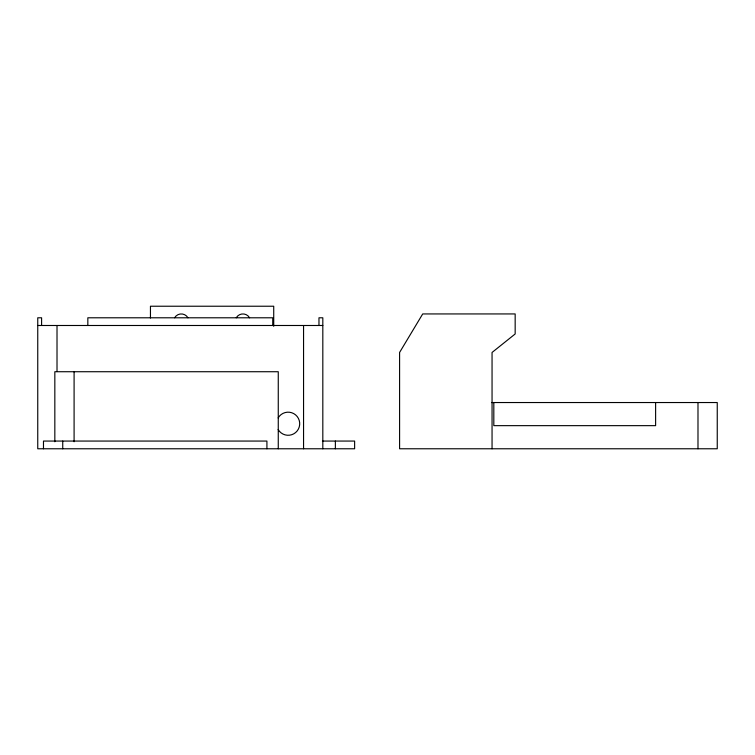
<?xml version="1.0" encoding="UTF-8"?>
<svg xmlns="http://www.w3.org/2000/svg" width="755" height="755" viewBox="0 0 755 755"><rect width="100%" height="100%" fill="white"/><g stroke="black" fill="none" stroke-linecap="round" stroke-linejoin="round"><path stroke-width="1.13" d="M37.75 325.49L322.819 325.49M491.458 402.538L717.25 402.538L717.25 448.772L399.593 448.772L399.593 352.462L422.706 313.938L515.165 313.938L515.165 333.965L492.052 352.462L492.052 448.772M322.394 441.062L354.623 441.062L354.623 448.772L37.75 448.772L37.75 317.789L41.6 317.789L41.6 325.49M697.988 402.538L697.988 448.772M655.614 402.538L655.614 425.65L493.817 425.65L493.817 402.538M335.371 441.062L335.371 448.772M322.819 448.772L322.819 317.789L318.969 317.789L318.969 325.49M303.557 325.49L303.557 448.772M278.265 448.772L278.265 371.724L54.832 371.724L54.832 441.76M273.725 326.273L273.725 306.228L150.453 306.228L150.453 318.015M272.744 325.49L272.744 317.789L87.835 317.789L87.835 325.49M266.921 448.772L266.921 441.062L43.479 441.062L43.479 448.772M74.094 371.724L74.094 441.76M62.741 441.062L62.741 448.772M57.012 325.49L57.012 371.281M236.239 317.789A7.701 7.701 0 0 1 249.584 317.789M174.603 317.789A7.701 7.701 0 0 1 187.948 317.789M278.142 417.949A11.561 11.561 0 0 1 295.582 414.873A11.561 11.561 0 0 1 295.582 432.577A11.561 11.561 0 0 1 278.142 429.51"/></g></svg>
